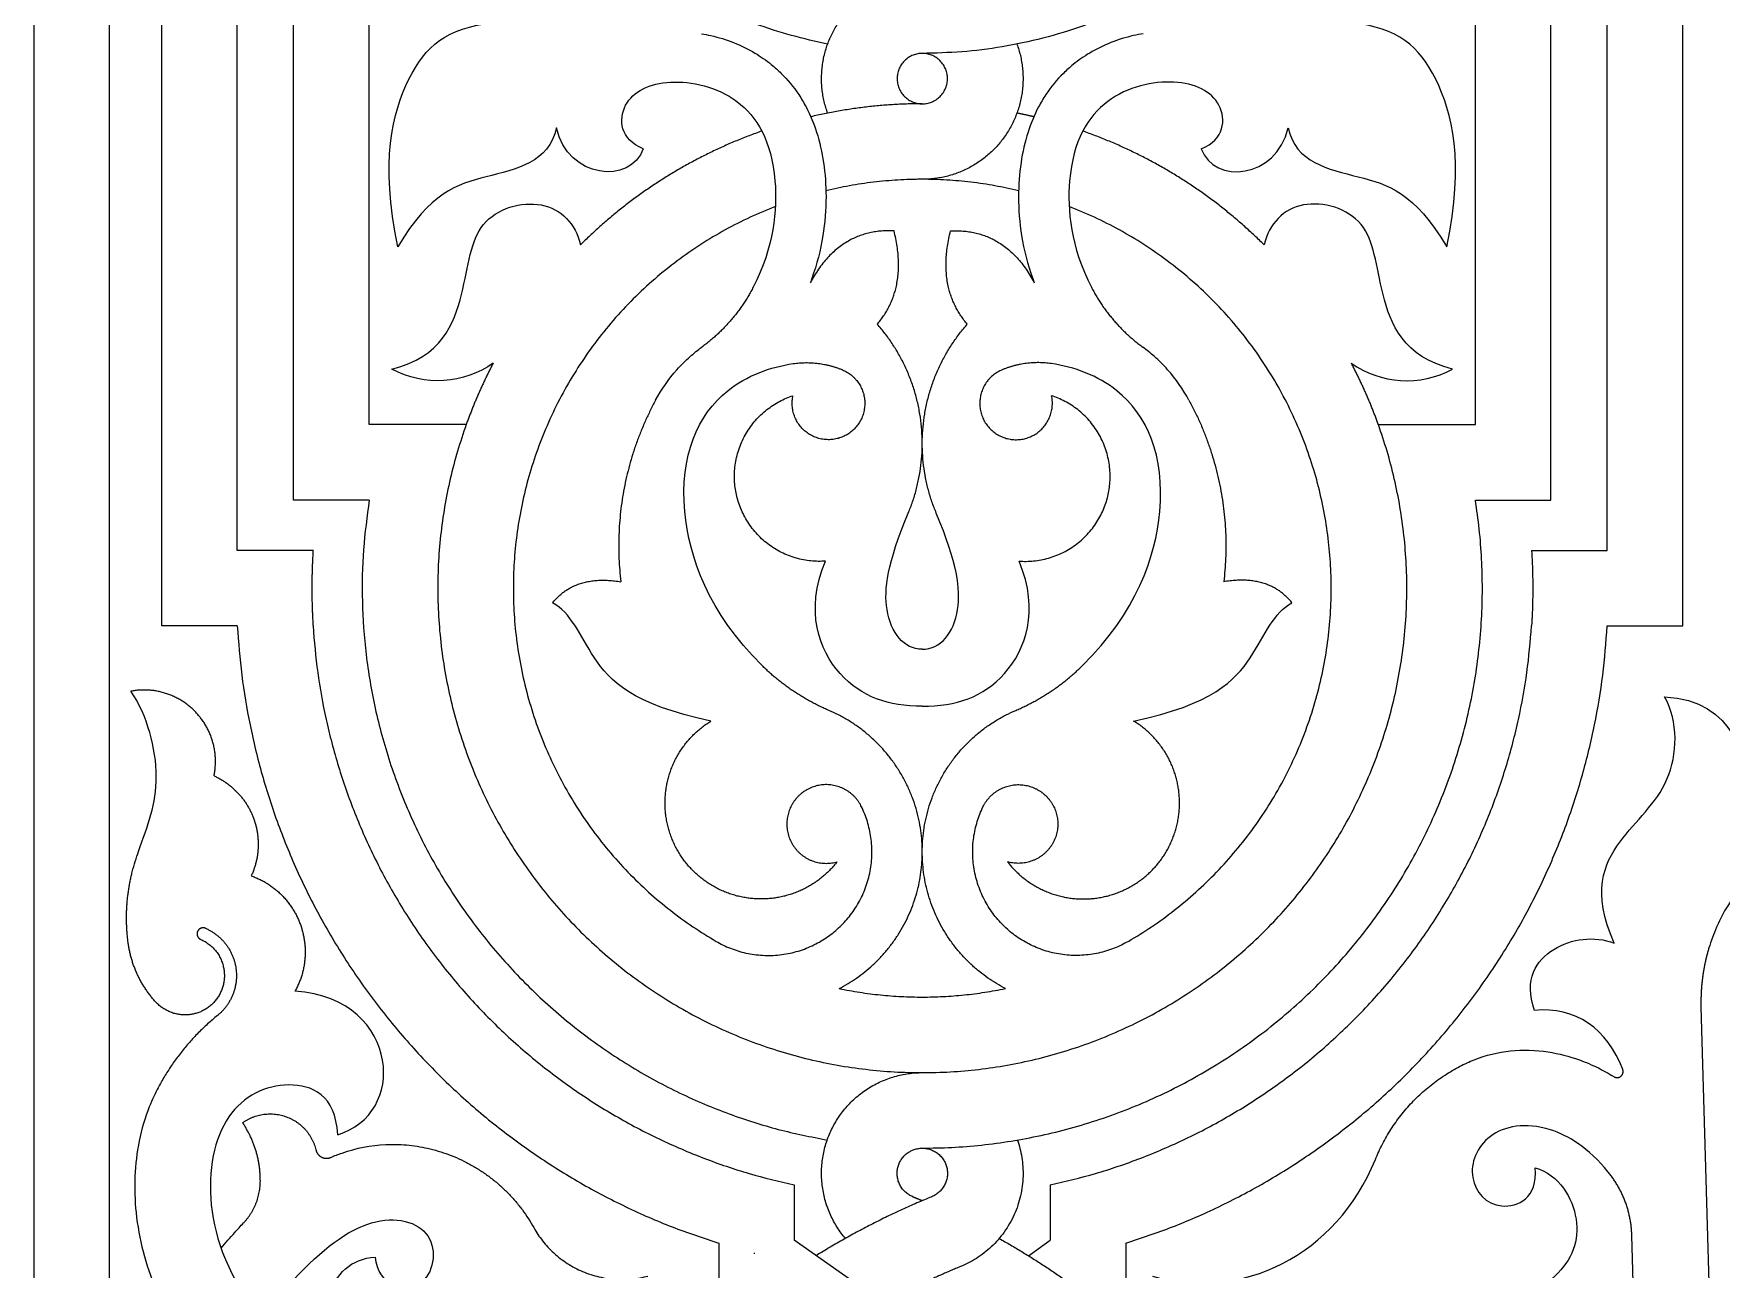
# Model space of a CAD drawing. Header units: millimetres. Extents: x -100 to 100, y -100 to 100.
# Drawn here: x -62.72 to -32.98, y -32.94 to -11.17 of the extents above; entities that cross this region are included whole.
import ezdxf

# ---------------------------------------------------------------- set-up
doc = ezdxf.new("R2010")
doc.units = ezdxf.units.MM
doc.header["$MEASUREMENT"] = 0
doc.layers.add('Layer 03', color=5, linetype='Continuous')

msp = doc.modelspace()

# ---------------------------------------------------------------- linework, layer by layer
at = {"layer": 'Layer 03'}
for p, q in [((-62.717, 28.038), (-62.717, -62.675)), ((-61.386, 28.038), (-61.386, -61.343)), ((-60.462, -21.604), (-60.462, 15.651)), ((-33.661, -21.604), (-33.661, 15.651)), ((-59.131, -20.273), (-59.131, 14.32)), ((-34.993, -20.273), (-34.993, 14.32)), ((-58.139, -19.386), (-58.139, 13.432)), ((-35.985, -19.386), (-35.985, 13.432)), ((-56.807, -18.054), (-56.807, 12.101)), ((-37.316, -18.054), (-37.316, 12.101)), ((-55.097, -18.054), (-56.807, -18.054)), ((-39.026, -18.054), (-37.316, -18.054)), ((-56.807, -19.386), (-58.139, -19.386)), ((-37.316, -19.386), (-35.985, -19.386)), ((-57.797, -20.273), (-59.131, -20.273)), ((-36.326, -20.273), (-34.993, -20.273)), ((-59.131, -21.604), (-60.462, -21.604)), ((-34.993, -21.604), (-33.661, -21.604)), ((-33.341, -28.317), (-33.171, -34.36)), ((-34.502, -34.398), (-34.559, -32.348)), ((-50.649, -32.482), (-50.649, -33.124)), ((-47.062, -34.011), (-49.318, -32.431)), ((-45.192, -32.702), (-44.806, -32.431)), ((-43.474, -32.482), (-43.474, -33.124))]:
    msp.add_line(p, q, dxfattribs=at)
for points in [[(-49.318, -31.456), (-49.318, -32.431)], [(-44.806, -31.456), (-44.806, -32.431)]]:
    msp.add_lwpolyline(points, dxfattribs=at)
for points, weights, knots in [([(-48.729, -11.35), (-55.119, -10.077), (-55.578, -3.578), (-56.036, 2.921), (-49.889, 5.079)], [1, 0.794954124803, 1, 0.794954124803, 1], [24.47041, 24.47041, 24.47041, 31.718354, 31.718354, 38.966298, 38.966298, 38.966298]), ([(-44.234, 5.079), (-37.435, 2.693), (-38.646, -4.411), (-39.856, -11.514), (-47.062, -11.514)], [1, 0.764187792795, 1, 0.764187792795, 1], [7.788531, 7.788531, 7.788531, 15.582973, 15.582973, 23.377414, 23.377414, 23.377414]), ([(-48.729, -12.566), (-49.055, -11.672), (-48.492, -10.906), (-47.928, -10.14), (-46.978, -10.185)], [1, 0.881443072485, 1, 0.881443072485, 1], [1.221061, 1.221061, 1.221061, 2.204835, 2.204835, 3.18861, 3.18861, 3.18861]), ([(-46.618, -11.958), (-46.618, -12.402), (-47.062, -12.402), (-47.505, -12.402), (-47.505, -11.958), (-47.505, -11.514), (-47.062, -11.514), (-46.618, -11.514), (-46.618, -11.958)], [1, 0.707106781187, 1, 0.707106781187, 1, 0.707106781187, 1, 0.707106781187, 1], [0, 0, 0, 0.392699, 0.392699, 0.785398, 0.785398, 1.178097, 1.178097, 1.570796, 1.570796, 1.570796]), ([(-45.394, -11.35), (-45.068, -12.243), (-45.632, -13.009), (-46.195, -13.776), (-47.145, -13.731)], [1, 0.88144307262, 1, 0.88144307262, 1], [4.362653, 4.362653, 4.362653, 5.346428, 5.346428, 6.330203, 6.330203, 6.330203]), ([(-49.649, -14.214), (-53.88, -15.841), (-54.244, -20.36), (-54.609, -24.878), (-50.693, -27.163)], [1, 0.846447424871, 1, 0.846447424871, 1], [21.990156, 21.990156, 21.990156, 27.391287, 27.391287, 32.792419, 32.792419, 32.792419]), ([(-43.43, -27.163), (-39.515, -24.878), (-39.879, -20.36), (-40.243, -15.841), (-44.474, -14.214)], [1, 0.846447424871, 1, 0.846447424871, 1], [37.873193, 37.873193, 37.873193, 43.274324, 43.274324, 48.675455, 48.675455, 48.675455]), ([(-48.468, -17.091), (-48.092, -17.248), (-48.075, -17.654), (-48.058, -18.061), (-48.418, -18.249), (-48.778, -18.437), (-49.102, -18.191), (-49.425, -17.945), (-49.34, -17.547)], [1, 0.844038262025, 1, 0.844038262025, 1, 0.844038262025, 1, 0.844038262025, 1], [1.84157, 1.84157, 1.84157, 2.249684, 2.249684, 2.657798, 2.657798, 3.065912, 3.065912, 3.474026, 3.474026, 3.474026]), ([(-45.656, -17.091), (-46.031, -17.248), (-46.048, -17.654), (-46.066, -18.061), (-45.705, -18.249), (-45.345, -18.437), (-45.022, -18.191), (-44.698, -17.945), (-44.783, -17.547)], [1, 0.844038262025, 1, 0.844038262025, 1, 0.844038262025, 1, 0.844038262025, 1], [1.84157, 1.84157, 1.84157, 2.249684, 2.249684, 2.657798, 2.657798, 3.065912, 3.065912, 3.474026, 3.474026, 3.474026]), ([(-48.769, -20.462), (-50.089, -20.556), (-50.343, -19.257), (-50.598, -17.958), (-49.34, -17.547)], [1, 0.749001749176, 1, 0.749001749176, 1], [0, 0, 0, 1.220805, 1.220805, 2.44161, 2.44161, 2.44161]), ([(-45.355, -20.462), (-44.034, -20.556), (-43.78, -19.257), (-43.525, -17.958), (-44.783, -17.547)], [1, 0.749001749176, 1, 0.749001749176, 1], [0, 0, 0, 1.220805, 1.220805, 2.44161, 2.44161, 2.44161]), ([(-55.097, -18.054), (-56.594, -22.226), (-54.044, -25.851), (-51.494, -29.476), (-47.062, -29.476), (-42.629, -29.476), (-40.079, -25.851), (-37.529, -22.226), (-39.026, -18.054)], [1, 0.887518454236, 1, 0.887518454236, 1, 0.887518454236, 1, 0.887518454236, 1], [30.19397, 30.19397, 30.19397, 35.518371, 35.518371, 40.842771, 40.842771, 46.167172, 46.167172, 51.491572, 51.491572, 51.491572]), ([(-47.062, -30.807), (-42.509, -30.807), (-39.554, -27.344), (-36.6, -23.881), (-37.316, -19.386)], [1, 0.90804175397, 1, 0.90804175397, 1], [44.516081, 44.516081, 44.516081, 49.753958, 49.753958, 54.991836, 54.991836, 54.991836]), ([(-59.541, -24.246), (-59.406, -23.589), (-59.875, -23.111), (-60.344, -22.632), (-61.004, -22.754)], [1, 0.882763280276, 1, 0.882763280276, 1], [0, 0, 0, 0.694199, 0.694199, 1.388398, 1.388398, 1.388398]), ([(-48.564, -25.761), (-49.05, -26.388), (-49.842, -26.415), (-50.634, -26.443), (-51.163, -25.853), (-51.691, -25.262), (-51.576, -24.478), (-51.461, -23.694), (-50.785, -23.28)], [1, 0.905637782271, 1, 0.905637782271, 1, 0.905637782271, 1, 0.905637782271, 1], [0, 0, 0, 0.835167, 0.835167, 1.670333, 1.670333, 2.5055, 2.5055, 3.340666, 3.340666, 3.340666]), ([(-45.559, -25.761), (-45.074, -26.388), (-44.282, -26.415), (-43.489, -26.443), (-42.961, -25.853), (-42.432, -25.262), (-42.547, -24.478), (-42.662, -23.694), (-43.338, -23.28)], [1, 0.905637782271, 1, 0.905637782271, 1, 0.905637782271, 1, 0.905637782271, 1], [0, 0, 0, 0.835167, 0.835167, 1.670333, 1.670333, 2.5055, 2.5055, 3.340666, 3.340666, 3.340666]), ([(-59.541, -24.246), (-59.039, -24.474), (-58.846, -24.991), (-58.654, -25.507), (-58.885, -26.008)], [1, 0.923284319142, 1, 0.923284319142, 1], [0, 0, 0, 0.588587, 0.588587, 1.177175, 1.177175, 1.177175]), ([(-48.131, -24.793), (-48.323, -24.395), (-48.766, -24.401), (-49.208, -24.408), (-49.388, -24.812), (-49.569, -25.215), (-49.279, -25.549), (-48.989, -25.883), (-48.564, -25.761)], [1, 0.843104512252, 1, 0.843104512252, 1, 0.843104512252, 1, 0.843104512252, 1], [2.454832, 2.454832, 2.454832, 2.898483, 2.898483, 3.342133, 3.342133, 3.785784, 3.785784, 4.229435, 4.229435, 4.229435]), ([(-45.992, -24.793), (-45.8, -24.395), (-45.358, -24.401), (-44.915, -24.408), (-44.735, -24.812), (-44.554, -25.215), (-44.844, -25.549), (-45.134, -25.883), (-45.559, -25.761)], [1, 0.84310451716, 1, 0.84310451716, 1, 0.84310451716, 1, 0.84310451716, 1], [2.454832, 2.454832, 2.454832, 2.898483, 2.898483, 3.342133, 3.342133, 3.785784, 3.785784, 4.229435, 4.229435, 4.229435]), ([(-50.693, -27.163), (-49.527, -27.843), (-48.535, -26.926), (-47.543, -26.009), (-48.131, -24.793)], [1, 0.803738185747, 1, 0.803738185747, 1], [6.39289, 6.39289, 6.39289, 8.340144, 8.340144, 10.287398, 10.287398, 10.287398]), ([(-43.43, -27.163), (-44.597, -27.843), (-45.588, -26.926), (-46.58, -26.009), (-45.992, -24.793)], [1, 0.803738185747, 1, 0.803738185747, 1], [6.39289, 6.39289, 6.39289, 8.340144, 8.340144, 10.287398, 10.287398, 10.287398]), ([(-58.885, -26.008), (-58.261, -26.228), (-58.027, -26.847), (-57.793, -27.465), (-58.115, -28.043)], [1, 0.906838547933, 1, 0.906838547933, 1], [0, 0, 0, 0.697603, 0.697603, 1.395206, 1.395206, 1.395206]), ([(-59.691, -26.933), (-59.789, -26.89), (-59.831, -26.988), (-59.874, -27.085), (-59.776, -27.128)], [1, 0.707106781214, 1, 0.707106781214, 1], [0, 0, 0, 0.0942478, 0.0942478, 0.1884956, 0.1884956, 0.1884956]), ([(-59.691, -26.933), (-59.223, -27.136), (-59.154, -27.642), (-59.085, -28.148), (-59.481, -28.47)], [1, 0.871525490234, 1, 0.871525490234, 1], [2.0529377, 2.0529377, 2.0529377, 2.4539719, 2.4539719, 2.8550061, 2.8550061, 2.8550061]), ([(-59.776, -27.128), (-59.413, -27.286), (-59.364, -27.679), (-59.278, -28.368), (-59.967, -28.454), (-60.322, -28.498), (-60.564, -28.235)], [0.867116313461, 0.808986092407, 1, 0.707106781187, 1, 0.824167112217, 0.859450101759], [2.305473, 2.305473, 2.305473, 2.754581, 2.754581, 3.443226, 3.443226, 3.856641, 3.856641, 3.856641]), ([(-34.876, -29.547), (-34.812, -29.588), (-34.753, -29.54), (-34.693, -29.492), (-34.72, -29.42)], [1, 0.813164007668, 1, 0.813164007668, 1], [19.0066377, 19.0066377, 19.0066377, 19.0811852, 19.0811852, 19.1557326, 19.1557326, 19.1557326]), ([(-48.416, -32.398), (-49.149, -31.533), (-48.672, -30.505), (-48.195, -29.476), (-47.062, -29.476)], [1, 0.842799001373, 1, 0.842799001373, 1], [7.151443, 7.151443, 7.151443, 8.288111, 8.288111, 9.424778, 9.424778, 9.424778]), ([(-59.037, -30.359), (-58.678, -30.101), (-58.263, -30.255), (-57.849, -30.409), (-57.745, -30.839)], [1, 0.88248042314, 1, 0.88248042314, 1], [0, 0, 0, 0.4580713, 0.4580713, 0.9161425, 0.9161425, 0.9161425]), ([(-57.745, -30.839), (-57.725, -30.926), (-57.645, -30.965), (-57.565, -31.005), (-57.484, -30.97)], [1, 0.906592381284, 1, 0.906592381284, 1], [0, 0, 0, 0.0937858, 0.0937858, 0.1875716, 0.1875716, 0.1875716]), ([(-47.23, -31.662), (-47.568, -31.523), (-47.497, -31.165), (-47.427, -30.807), (-47.062, -30.807), (-46.697, -30.807), (-46.626, -31.165), (-46.556, -31.523), (-46.893, -31.662)], [1, 0.77241474034, 1, 0.77241474034, 1, 0.77241474034, 1, 0.77241474034, 1], [0.489935, 0.489935, 0.489935, 0.834016, 0.834016, 1.178097, 1.178097, 1.522178, 1.522178, 1.866259, 1.866259, 1.866259])]:
    msp.add_rational_spline(points, weights, degree=2, knots=knots, dxfattribs=at)
for points, degree in [([(-56.305, -14.923), (-56.616, -13.409), (-56.18, -11.701), (-55.453, -11.065), (-54.617, -10.974)], 3), ([(-37.818, -14.923), (-37.507, -13.409), (-37.943, -11.701), (-38.67, -11.065), (-39.506, -10.974)], 3), ([(-53.507, -12.825), (-53.637, -13.436), (-54.803, -13.676), (-55.73, -13.964), (-56.305, -14.923)], 3), ([(-51.979, -13.194), (-52.193, -13.826), (-53.309, -13.731), (-53.507, -12.825)], 3), ([(-42.145, -13.194), (-41.931, -13.826), (-40.814, -13.731), (-40.616, -12.825)], 3), ([(-40.616, -12.825), (-40.487, -13.436), (-39.32, -13.676), (-38.393, -13.964), (-37.818, -14.923)], 3), ([(-56.406, -17.077), (-55.535, -16.868), (-55.083, -15.684), (-54.995, -14.374), (-53.69, -13.991), (-53.167, -14.513), (-53.086, -14.89)], 3), ([(-37.718, -17.077), (-38.588, -16.868), (-39.041, -15.684), (-39.128, -14.374), (-40.434, -13.991), (-40.956, -14.513), (-41.037, -14.89)], 3), ([(-47.559, -14.641), (-48.521, -14.597), (-49.035, -15.555)], 2), ([(-47.855, -16.285), (-47.307, -15.648), (-47.559, -14.641)], 2), ([(-46.268, -16.285), (-46.816, -15.648), (-46.564, -14.641)], 2), ([(-46.564, -14.641), (-45.602, -14.597), (-45.088, -15.555)], 2), ([(-54.621, -16.971), (-55.135, -17.338), (-55.831, -17.39), (-56.406, -17.077)], 3), ([(-39.503, -16.971), (-38.989, -17.338), (-38.292, -17.39), (-37.718, -17.077)], 3), ([(-47.062, -23.02), (-47.655, -23.02), (-48.621, -22.698), (-49.136, -21.356), (-48.769, -20.462)], 3), ([(-47.062, -23.02), (-46.468, -23.02), (-45.503, -22.698), (-44.987, -21.356), (-45.355, -20.462)], 3), ([(-53.576, -21.197), (-53.177, -20.695), (-52.373, -20.824)], 2), ([(-40.548, -21.197), (-40.946, -20.695), (-41.75, -20.824)], 2), ([(-50.785, -23.28), (-52.178, -22.987), (-52.962, -22.152), (-53.252, -21.367), (-53.576, -21.197)], 3), ([(-43.338, -23.28), (-41.945, -22.987), (-41.161, -22.152), (-40.871, -21.367), (-40.548, -21.197)], 3), ([(-34.87, -27.194), (-35.267, -26.284), (-34.844, -25.315), (-33.771, -24.453), (-33.735, -23.291), (-33.982, -22.851)], 3), ([(-33.982, -22.851), (-32.731, -22.914), (-32.519, -24.016), (-32.52, -24.504)], 3), ([(-36.274, -28.381), (-36.467, -27.829), (-36.023, -27.164), (-35.225, -27.061), (-34.87, -27.194)], 3), ([(-57.362, -30.571), (-56.761, -30.388), (-56.184, -29.27), (-57.157, -28.099), (-58.115, -28.043)], 3), ([(-34.72, -29.42), (-34.983, -28.711), (-35.563, -28.302), (-36.274, -28.381)], 3), ([(-43.004, -33.065), (-41.447, -33.517), (-39.766, -32.698), (-39.078, -31.005)], 3), ([(-36.264, -31.152), (-35.837, -31.277), (-35.363, -32.089), (-35.729, -33.122), (-36.726, -33.568), (-37.449, -33.457)], 3), ([(-55.575, -34.657), (-56.205, -35.086), (-57.463, -34.64), (-57.682, -33.315), (-57.131, -32.752), (-56.697, -32.727)], 3)]:
    msp.add_open_spline(points, degree=degree, dxfattribs=at)
for points, knots in [([(-50.952, -11.168), (-50.896, -11.177), (-50.567, -11.241), (-50.139, -11.408), (-49.749, -11.68), (-49.482, -11.919), (-49.275, -12.171), (-49.067, -12.522), (-48.903, -12.92), (-48.786, -13.453), (-48.742, -14.067), (-48.796, -14.758), (-48.926, -15.261), (-49.026, -15.531), (-49.035, -15.555)], [2.74676, 2.74676, 2.74676, 2.74676, 2.842489, 3.313504, 3.512586, 3.644338, 3.918689, 4.060805, 4.333002, 4.642839, 4.981151, 5.370242, 5.810691, 5.855571, 5.855571, 5.855571, 5.855571]), ([(-43.171, -11.168), (-43.227, -11.177), (-43.557, -11.241), (-43.984, -11.408), (-44.375, -11.68), (-44.642, -11.919), (-44.849, -12.171), (-45.056, -12.522), (-45.22, -12.92), (-45.338, -13.453), (-45.381, -14.067), (-45.328, -14.758), (-45.197, -15.261), (-45.098, -15.531), (-45.088, -15.555)], [2.74676, 2.74676, 2.74676, 2.74676, 2.842489, 3.313504, 3.512586, 3.644338, 3.918689, 4.060805, 4.333002, 4.642839, 4.981151, 5.370242, 5.810691, 5.855571, 5.855571, 5.855571, 5.855571]), ([(-51.979, -13.194), (-52.386, -13.032), (-52.451, -12.319), (-51.573, -11.903), (-50.236, -12.196), (-49.532, -13.358), (-49.673, -14.926), (-50.041, -15.635)], [0, 0, 0, 0, 0.994617, 1.989234, 2.983851, 3.978467, 4.692944, 4.692944, 4.692944, 4.692944]), ([(-42.145, -13.194), (-41.737, -13.032), (-41.672, -12.319), (-42.551, -11.903), (-43.888, -12.196), (-44.591, -13.358), (-44.45, -14.926), (-44.082, -15.635)], [0, 0, 0, 0, 0.994617, 1.989234, 2.983851, 3.978467, 4.692944, 4.692944, 4.692944, 4.692944]), ([(-51.76, -17.625), (-51.656, -17.433), (-51.467, -17.161), (-51.171, -16.866), (-51.017, -16.742), (-50.946, -16.69)], [3.2842856, 3.2842856, 3.2842856, 3.2842856, 3.6537686, 3.8403196, 3.9883249, 3.9883249, 3.9883249, 3.9883249]), ([(-42.363, -17.625), (-42.467, -17.433), (-42.657, -17.161), (-42.952, -16.866), (-43.107, -16.742), (-43.177, -16.69)], [3.2842856, 3.2842856, 3.2842856, 3.2842856, 3.6537686, 3.8403196, 3.9883249, 3.9883249, 3.9883249, 3.9883249]), ([(-49.883, -22.303), (-50.834, -21.361), (-51.591, -19.187), (-50.825, -17.433), (-49.735, -17.039), (-49.335, -16.981)], [0.337451, 0.337451, 0.337451, 0.337451, 1.775777, 3.551554, 4.663849, 4.663849, 4.663849, 4.663849]), ([(-44.24, -22.303), (-43.289, -21.361), (-42.532, -19.187), (-43.299, -17.433), (-44.388, -17.039), (-44.788, -16.981)], [0.337451, 0.337451, 0.337451, 0.337451, 1.775777, 3.551554, 4.663849, 4.663849, 4.663849, 4.663849]), ([(-47.062, -22.014), (-47.384, -22.014), (-47.811, -21.497), (-47.679, -20.504), (-47.308, -19.614)], [0, 0, 0, 0, 1.011487, 1.862043, 1.862043, 1.862043, 1.862043]), ([(-47.062, -22.014), (-46.739, -22.014), (-46.312, -21.497), (-46.444, -20.504), (-46.816, -19.614)], [0, 0, 0, 0, 1.011487, 1.862043, 1.862043, 1.862043, 1.862043]), ([(-60.982, -25.939), (-60.95, -25.812), (-60.752, -25.22), (-60.4, -24.363), (-60.719, -23.173), (-61.004, -22.754)], [0.67773, 0.67773, 0.67773, 0.67773, 0.908544, 1.817088, 2.725632, 2.725632, 2.725632, 2.725632]), ([(-30.353, -26.521), (-30.419, -26.583), (-30.506, -26.682), (-30.581, -26.82), (-30.618, -26.914), (-30.638, -26.991), (-30.648, -27.074), (-30.648, -27.165), (-30.631, -27.266), (-30.587, -27.39), (-30.509, -27.516), (-30.389, -27.626), (-30.253, -27.706), (-30.103, -27.754), (-29.934, -27.766), (-29.764, -27.736), (-29.605, -27.661), (-29.463, -27.547), (-29.347, -27.399), (-29.264, -27.22), (-29.226, -27.016), (-29.239, -26.795), (-29.295, -26.591), (-29.39, -26.387), (-29.52, -26.192), (-29.705, -26.004), (-29.933, -25.841), (-30.221, -25.7), (-30.636, -25.57), (-31.083, -25.52), (-31.504, -25.562), (-31.816, -25.645), (-32.144, -25.792), (-32.503, -26.05), (-32.832, -26.441), (-33.059, -26.873), (-33.163, -27.156), (-33.202, -27.279)], [5.557568, 5.557568, 5.557568, 5.557568, 5.710641, 5.777355, 5.822273, 5.881782, 5.911084, 5.96426, 6.034341, 6.083794, 6.186503, 6.282113, 6.356694, 6.451499, 6.546221, 6.641986, 6.739785, 6.841768, 6.947172, 7.056759, 7.171834, 7.294912, 7.428872, 7.526913, 7.674177, 7.82386, 7.970868, 8.146514, 8.363503, 8.704655, 8.899601, 9.076369, 9.249131, 9.505934, 9.81723, 10.107107, 10.32588, 10.32588, 10.32588, 10.32588]), ([(-37.463, -29.303), (-37.421, -29.284), (-37.177, -29.178), (-36.699, -29.064), (-36.063, -29.085), (-35.545, -29.218), (-35.162, -29.381), (-34.965, -29.492), (-34.876, -29.547)], [17.480791, 17.480791, 17.480791, 17.480791, 17.558879, 17.929723, 18.304634, 18.625004, 18.829897, 19.006638, 19.006638, 19.006638, 19.006638]), ([(-57.362, -30.571), (-57.4, -29.864), (-58.235, -29.514), (-59.419, -30.068), (-59.768, -31.756), (-59.086, -33.639), (-57.463, -35.111), (-56.218, -35.909)], [-6.608641, -6.608641, -6.608641, -6.608641, -5.286913, -3.965185, -2.643456, -1.321728, -0.227485, -0.227485, -0.227485, -0.227485]), ([(-60.603, -29.898), (-60.631, -29.957), (-60.741, -30.209), (-60.876, -30.676), (-60.95, -31.306), (-60.921, -32.197), (-60.681, -33.114), (-60.216, -34.006), (-59.592, -34.884), (-58.782, -35.689), (-57.828, -36.436), (-57.27, -36.815), (-56.973, -37.007)], [3.606356, 3.606356, 3.606356, 3.606356, 3.716511, 4.070718, 4.42489, 4.785731, 5.573231, 6.009609, 6.481242, 7.389306, 7.931278, 8.52842, 8.52842, 8.52842, 8.52842]), ([(-34.975, -31.229), (-35.327, -30.796), (-36.161, -30.293), (-37.185, -30.492), (-37.514, -31.358), (-36.937, -32.017), (-36.209, -31.687), (-36.264, -31.152)], [1.916626, 1.916626, 1.916626, 1.916626, 2.468903, 3.231289, 3.993674, 4.756059, 5.518444, 5.518444, 5.518444, 5.518444]), ([(-57.484, -30.97), (-57.419, -30.942), (-57.107, -30.82), (-56.748, -30.747), (-56.456, -30.74), (-56.427, -30.74)], [3.1257895, 3.1257895, 3.1257895, 3.1257895, 3.2457142, 3.6907101, 3.7391761, 3.7391761, 3.7391761, 3.7391761]), ([(-58.701, -33.818), (-58.512, -33.558), (-57.803, -32.71), (-56.742, -31.907), (-55.546, -32.192), (-55.724, -33.453), (-56.647, -33.238), (-56.697, -32.727)], [1.522309, 1.522309, 1.522309, 1.522309, 1.897779, 2.920833, 3.943887, 4.966941, 5.989995, 5.989995, 5.989995, 5.989995]), ([(-59.417, -32.572), (-59.339, -32.477), (-59.208, -32.327), (-59.073, -32.18), (-59.021, -32.125)], [1.6986199, 1.6986199, 1.6986199, 1.6986199, 1.9063492, 2.0351478, 2.0351478, 2.0351478, 2.0351478])]:
    msp.add_open_spline(points, degree=3, knots=knots, dxfattribs=at)
for points, weights in [([(-47.062, -12.402), (-48.057, -12.402), (-49.027, -12.631)], [1, 0.993265381377, 1]), ([(-45.097, -12.631), (-45.245, -12.596), (-45.394, -12.566)], [1, 0.999841216746, 1]), ([(-49.889, -12.883), (-51.715, -13.524), (-53.086, -14.89)], [1, 0.975253036691, 1]), ([(-41.037, -14.89), (-42.408, -13.524), (-44.234, -12.883)], [1, 0.975253036691, 1]), ([(-45.364, -13.936), (-47.062, -13.524), (-48.759, -13.936)], [1, 0.971853105431, 1]), ([(-50.041, -15.635), (-50.37, -16.269), (-50.946, -16.69)], [1, 0.973657598758, 1]), ([(-44.082, -15.635), (-43.753, -16.269), (-43.177, -16.69)], [1, 0.973657598758, 1]), ([(-47.308, -19.614), (-46.541, -17.778), (-47.855, -16.285)], [1, 0.847965216321, 1]), ([(-46.816, -19.614), (-47.583, -17.778), (-46.268, -16.285)], [1, 0.847965216321, 1]), ([(-54.621, -16.971), (-54.896, -17.496), (-55.097, -18.054)], [1, 0.997595205267, 1]), ([(-49.335, -16.981), (-48.886, -16.916), (-48.468, -17.091)], [1, 0.963872600279, 1]), ([(-44.788, -16.981), (-45.237, -16.916), (-45.656, -17.091)], [1, 0.963872600279, 1]), ([(-39.026, -18.054), (-39.227, -17.496), (-39.503, -16.971)], [1, 0.997595205267, 1]), ([(-51.76, -17.625), (-52.575, -19.127), (-52.373, -20.824)], [1, 0.953024539363, 1]), ([(-42.363, -17.625), (-41.548, -19.127), (-41.75, -20.824)], [1, 0.953024539363, 1]), ([(-56.807, -19.386), (-58.341, -29.01), (-48.737, -30.664)], [1, 0.711524150681, 1]), ([(-57.797, -20.273), (-57.838, -20.939), (-57.797, -21.604)], [1, 0.998083140222, 1]), ([(-36.326, -20.273), (-36.285, -20.939), (-36.326, -21.604)], [1, 0.998083140222, 1]), ([(-59.131, -21.604), (-58.668, -29.989), (-50.649, -32.482)], [1, 0.821254772942, 1]), ([(-57.797, -21.604), (-57.292, -29.745), (-49.318, -31.456)], [1, 0.796820945897, 1]), ([(-44.806, -31.456), (-36.831, -29.745), (-36.326, -21.604)], [1, 0.79682094573, 1]), ([(-43.474, -32.482), (-35.455, -29.989), (-34.993, -21.604)], [1, 0.821254772829, 1]), ([(-48.709, -23.092), (-49.371, -22.81), (-49.883, -22.303)], [1, 0.982295851175, 1]), ([(-45.415, -23.092), (-44.752, -22.81), (-44.24, -22.303)], [1, 0.982295851175, 1]), ([(-47.062, -25.587), (-47.062, -23.796), (-48.709, -23.092)], [1, 0.834494840491, 1]), ([(-47.062, -25.587), (-47.062, -23.796), (-45.415, -23.092)], [1, 0.834494840491, 1]), ([(-48.525, -27.994), (-47.062, -27.236), (-47.062, -25.587)], [1, 0.854481530251, 1]), ([(-45.598, -27.994), (-47.062, -27.236), (-47.062, -25.587)], [1, 0.854481530251, 1]), ([(-61.052, -27.2), (-61.14, -26.563), (-60.982, -25.939)], [1, 0.981543776857, 1]), ([(-60.564, -28.235), (-60.97, -27.794), (-61.052, -27.2)], [1, 0.954299985798, 1]), ([(-33.202, -27.279), (-33.355, -27.787), (-33.341, -28.317)], [1, 0.987072902067, 1]), ([(-48.525, -27.994), (-47.062, -28.298), (-45.598, -27.994)], [1, 0.979149687636, 1]), ([(-59.481, -28.47), (-60.205, -29.056), (-60.603, -29.898)], [1, 0.975115067553, 1]), ([(-39.078, -31.005), (-38.604, -29.837), (-37.463, -29.303)], [1, 0.930970063846, 1]), ([(-58.725, -31.381), (-58.725, -30.822), (-59.037, -30.359)], [1, 0.956260448655, 1]), ([(-56.427, -30.74), (-54.732, -30.727), (-53.907, -32.208)], [1, 0.86017478729, 1]), ([(-45.386, -30.664), (-44.829, -32.255), (-46.389, -32.894)], [1, 0.725220319959, 1]), ([(-59.021, -32.125), (-58.725, -31.812), (-58.725, -31.381)], [1, 0.929144018349, 1]), ([(-34.559, -32.348), (-34.577, -31.718), (-34.975, -31.229)], [1, 0.946915626677, 1]), ([(-46.893, -31.662), (-47.956, -32.097), (-48.931, -32.702)], [1, 0.996550873397, 1]), ([(-47.23, -31.662), (-47.146, -31.696), (-47.062, -31.732)], [1, 0.999978122518, 1]), ([(-53.907, -32.208), (-53.233, -33.418), (-51.895, -33.061)], [1, 0.788946362685, 1]), ([(-45.707, -32.398), (-44.085, -33.309), (-42.762, -34.618)], [1, 0.991016335819, 1]), ([(-50.03, -32.656), (-50.022, -32.658), (-50.015, -32.66)], [1, 0.999999809792, 1]), ([(-46.389, -32.894), (-47.08, -33.177), (-47.733, -33.541)], [1, 0.998204233989, 1])]:
    msp.add_rational_spline(points, weights, degree=2, dxfattribs=at)

doc.saveas('drawing.dxf')
